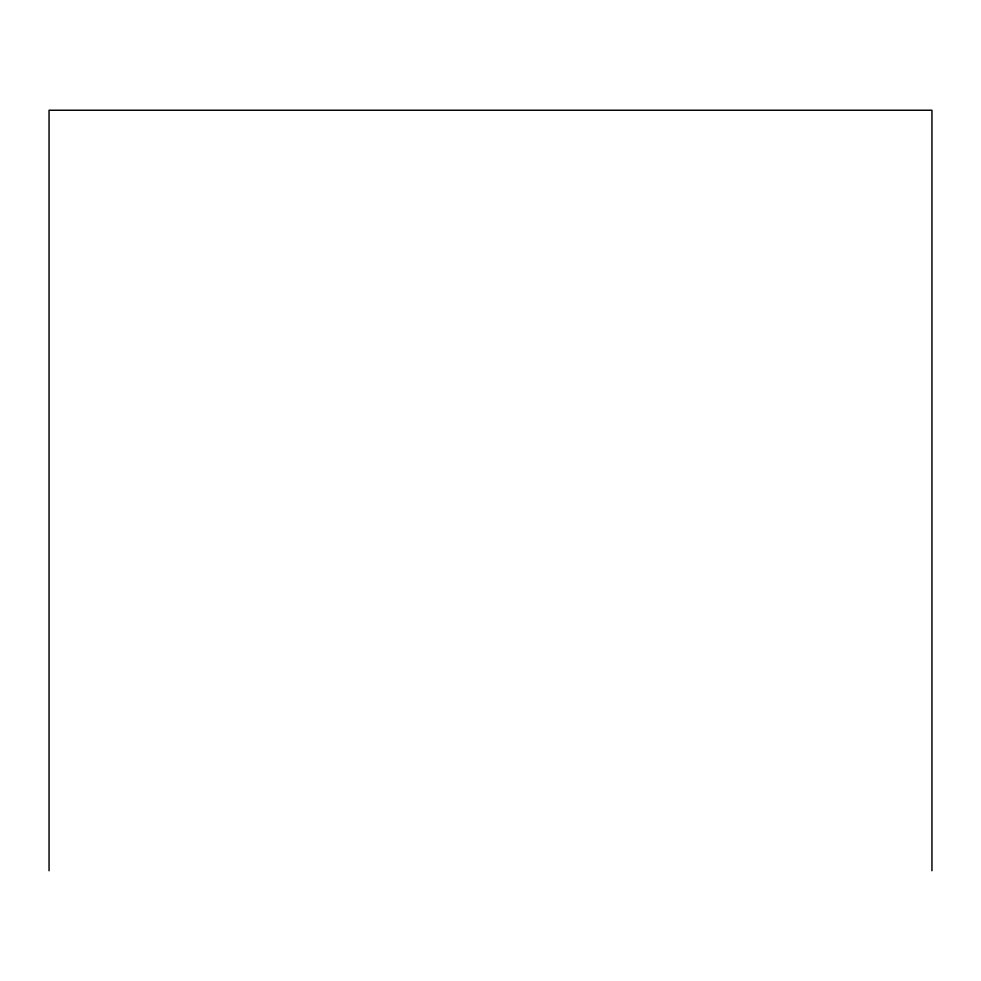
<?xml version="1.0" encoding="UTF-8"?>
<svg xmlns="http://www.w3.org/2000/svg" width="981" height="981" viewBox="0 0 981 981"><rect width="100%" height="100%" fill="white"/><g stroke="black" fill="none" stroke-linecap="round" stroke-linejoin="round"><path stroke-width="1.47" d="M931.95 870.76L931.95 110.24L49.05 110.24L49.05 870.76"/></g></svg>
